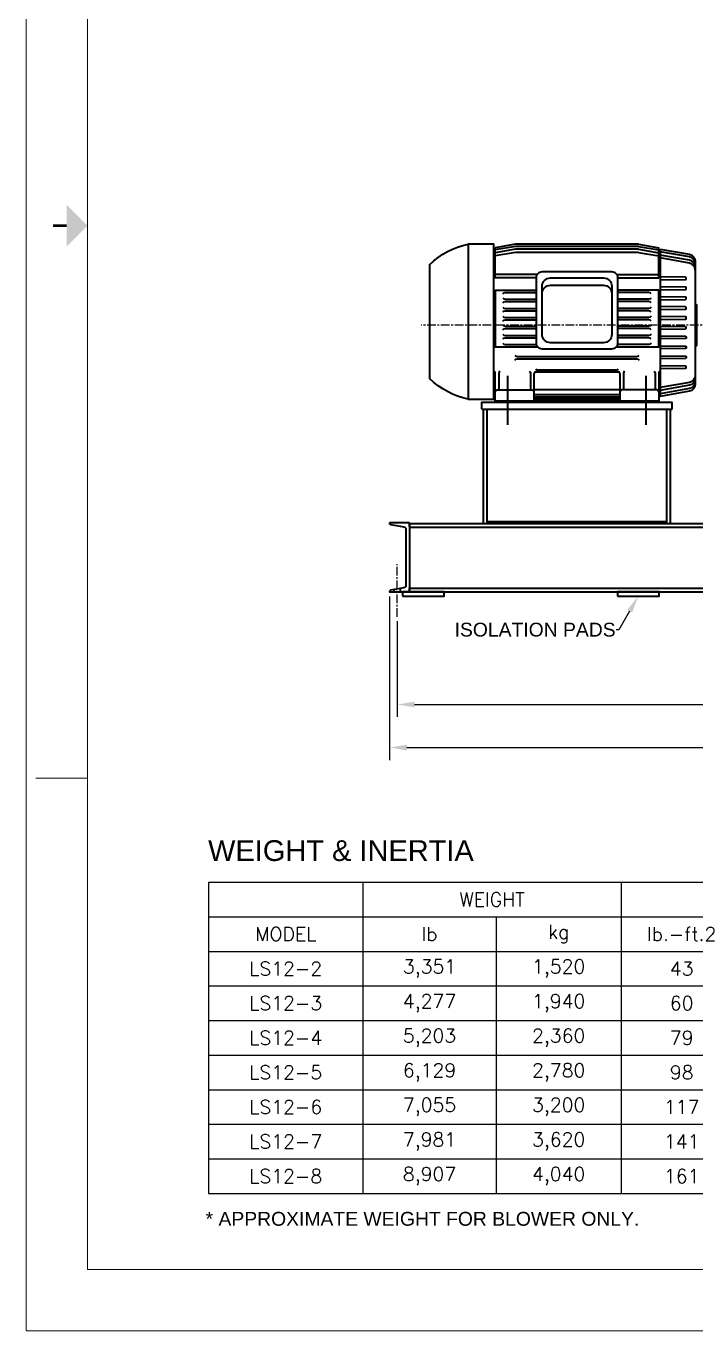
# Model space of a CAD drawing. Header units: inches. Extents: x 452 to 872, y 136 to 456.
# Drawn here: x 452.3 to 549.1, y 136.1 to 324.8 of the extents above; entities that cross this region are included whole.
import ezdxf
from ezdxf import colors
from ezdxf.entities.mleader import LeaderData, LeaderLine
from ezdxf.enums import TextEntityAlignment as Align
from ezdxf.math import Vec2, Vec3

# ---------------------------------------------------------------- set-up
doc = ezdxf.new("R2010")
doc.units = ezdxf.units.IN
doc.header["$MEASUREMENT"] = 0
doc.linetypes.add('CENTER', pattern=[2, 1.25, -0.25, 0.25, -0.25])
for name, color, linetype in [('CL', 1, 'CENTER'), ('Title Block', 7, 'Continuous'), ('TXT', 7, 'Continuous')]:
    doc.layers.add(name, color=color, linetype=linetype)
doc.layers.add('粗实线层', color=7, linetype='Continuous', lineweight=35)
doc.styles.add('ACANSTS', font='romans.shx', dxfattribs={"height": 1})
doc.styles.add('Roman', font='romans')
doc.styles.get("Standard").update_dxf_attribs({"font": 'arial.ttf'})
doc.dimstyles.new('STANDARD 2 PLCS', dxfattribs={"dimtxt": 0.125, "dimasz": 0.18, "dimexe": 0.18, "dimexo": 0.0625, "dimgap": 0.09, "dimtad": 0, "dimtih": 1, "dimtoh": 1, "dimzin": 4, "dimdsep": 46, "dimtxsty": 'Standard', "dimcen": 0.09, "dimaunit": 1, "dimadec": 0, "dimazin": 1, "dimtfac": 1, "dimtofl": 0, "dimtmove": 1, "dimatfit": 3, "dimfxl": 1, "dimtolj": 1, "dimtzin": 4, "dimarcsym": 0})

# ---------------------------------------------------------------- blocks, each defined once
blk = doc.blocks.new('*T13')
at = {"layer": 'Title Block', "color": 0, "linetype": 'ByBlock', "lineweight": -2, "transparency": 16777216}
for p, q in [((0, 0), (97.33, 0)), ((0, 0), (0, -45)), ((22.32, 0), (22.32, -45)), ((59.66, 0), (59.66, -45)), ((97.33, 0), (97.33, -45)), ((0, -5), (97.33, -5)), ((41.58, -5), (41.58, -45)), ((77.13, -5), (77.13, -45)), ((0, -10), (97.33, -10)), ((0, -15), (97.33, -15)), ((0, -20), (97.33, -20)), ((0, -25), (97.33, -25)), ((0, -30), (97.33, -30)), ((0, -35), (97.33, -35)), ((0, -40), (97.33, -40)), ((0, -45), (97.33, -45))]:
    blk.add_line(p, q, dxfattribs=at)
at = {"layer": 'Title Block', "color": 0, "lineweight": 15, "transparency": 16777216, "char_height": 2, "attachment_point": 5, "style": 'Roman'}
for s, insert, width in [('WEIGHT', (40.99, -2.5), 35.214), ('INERTIA', (78.5, -2.5), 35.5469), ('MODEL', (11.16, -7.5), 20.1933), ('lb', (31.95, -7.5), 17.1378), ('kg', (50.62, -7.5), 15.9499), ('lb.-ft.2', (68.4, -7.5), 15.347), ('kg.-m.2', (87.23, -7.5), 18.0737), ('3,351', (31.95, -12.5), 17.1378), ('1,520', (50.62, -12.5), 15.9499), ('LS12-2', (11.16, -12.5), 20.1933), ('43', (68.4, -12.5), 15.347), ('1.82', (87.23, -12.5), 18.0737), ('LS12-3', (11.16, -17.5), 20.1933), ('4,277', (31.95, -17.5), 17.1378), ('1,940', (50.62, -17.5), 15.9499), ('60', (68.4, -17.5), 15.347), ('2.53', (87.23, -17.5), 18.0737), ('LS12-4', (11.16, -22.5), 20.1933), ('5,203', (31.95, -22.5), 17.1378), ('2,360', (50.62, -22.5), 15.9499), ('79', (68.4, -22.5), 15.347), ('3.33', (87.23, -22.5), 18.0737), ('6,129', (31.95, -27.5), 17.1378), ('2,780', (50.62, -27.5), 15.9499), ('LS12-5', (11.16, -27.5), 20.1933), ('98', (68.4, -27.5), 15.347), ('4.14', (87.23, -27.5), 18.0737), ('LS12-6', (11.16, -32.5), 20.1933), ('7,055', (31.95, -32.5), 17.1378), ('3,200', (50.62, -32.5), 15.9499), ('117', (68.4, -32.5), 15.347), ('4.95', (87.23, -32.5), 18.0737), ('LS12-7', (11.16, -37.5), 20.1933), ('7,981', (31.95, -37.5), 17.1378), ('3,620', (50.62, -37.5), 15.9499), ('141', (68.4, -37.5), 15.347), ('5.97', (87.23, -37.5), 18.0737), ('LS12-8', (11.16, -42.5), 20.1933), ('8,907', (31.95, -42.5), 17.1378), ('4,040', (50.62, -42.5), 15.9499), ('161', (68.4, -42.5), 15.347), ('6.8', (87.23, -42.5), 18.0737)]:
    blk.add_mtext(s, dxfattribs=dict(at, insert=insert, width=width))
blk = doc.blocks.new('*D15')
at = {"color": 0, "lineweight": -2, "transparency": 16777216}
for p, q in [((504.83, 242.31), (504.83, 218.64)), ((613.18, 242.31), (613.18, 218.64)), ((507.33, 220.44), (556.04, 220.44)), ((610.68, 220.44), (559.01, 220.44))]:
    blk.add_line(p, q, dxfattribs=at)
at = {"color": 0, "transparency": 16777216}
for points in [[(507.33, 220.86), (507.33, 220.02), (504.83, 220.44)], [(610.68, 220.86), (610.68, 220.02), (613.18, 220.44)]]:
    blk.add_solid(points, dxfattribs=at)
at = {"layer": 'Defpoints', "color": 0, "transparency": 16777216}
for p in [(504.83, 242.94), (613.18, 242.94), (504.83, 220.44)]:
    blk.add_point(p, dxfattribs=at)
at = {"color": 0, "transparency": 16777216, "insert": (557.53, 220.44), "char_height": 1.875, "attachment_point": 5}
blk.add_mtext('\\A1;L', dxfattribs=at)
blk = doc.blocks.new('*D16')
at = {"color": 0, "lineweight": -2, "transparency": 16777216}
for p, q in [((505.95, 238.72), (505.95, 224.87)), ((612.06, 238.72), (612.06, 224.87)), ((508.45, 226.67), (556.07, 226.67)), ((609.56, 226.67), (559.13, 226.67))]:
    blk.add_line(p, q, dxfattribs=at)
at = {"color": 0, "transparency": 16777216}
for points in [[(508.45, 227.09), (508.45, 226.26), (505.95, 226.67)], [(609.56, 227.09), (609.56, 226.26), (612.06, 226.67)]]:
    blk.add_solid(points, dxfattribs=at)
at = {"layer": 'Defpoints', "color": 0, "transparency": 16777216}
for p in [(505.95, 239.34), (612.06, 239.34), (612.06, 226.67)]:
    blk.add_point(p, dxfattribs=at)
at = {"color": 0, "transparency": 16777216, "insert": (557.6, 226.67), "char_height": 1.875, "attachment_point": 5}
blk.add_mtext('\\A1;F', dxfattribs=at)
blk = doc.blocks.new('LONE STAR BLOWER TITLE BLOCK (SIZE A)')
at = {"layer": 'Title Block', "lineweight": 15}
for p, q in [((0, 18), (0, 0)), ((0.5, 17.5), (0.5, 0.5)), ((0.078, 4.5), (0.5, 4.5)), ((0.5, 0.5), (23.125, 0.5)), ((0, 0), (23.625, 0))]:
    blk.add_line(p, q, dxfattribs=at)
at = {"layer": 'Title Block', "lineweight": 15, "const_width": 0.0225}
blk.add_lwpolyline([(0.219, 9), (0.331, 9)], dxfattribs=at)
at = {"layer": 'Title Block', "lineweight": 15}
blk.add_solid([(0.331, 8.831), (0.331, 9.169), (0.5, 9)], dxfattribs=at)
at = {"layer": 'Title Block', "lineweight": 15, "style": 'ACANSTS'}
for tag, p, height in [('DRAWN_BY', (14.369, 2.285), 0.135), ('DRAWN_DATE', (15.515, 2.294), 0.135), ('DRAWING_SUBTITLE', (17.513, 1.977), 0.203), ('CHECKED_BY', (14.391, 1.94), 0.135), ('CHECK_DATE', (15.496, 1.94), 0.135), ('ENGINEER', (14.385, 1.608), 0.135), ('ENG_DATE', (15.487, 1.603), 0.135), ('DRAWING_SUBTITLE', (17.511, 1.549), 0.203), ('MANUFACTURING', (14.381, 1.271), 0.135), ('MFG_DATE', (15.488, 1.27), 0.135), ('CONTROL', (14.381, 0.933), 0.135), ('CONTROL_DATE', (15.488, 0.932), 0.135), ('CAGE_CODE', (17.727, 0.916), 0.135), ('MODEL_FILE_NAME', (8.295, 0.611), 0.135), ('APPROVED_BY', (14.37, 0.568), 0.135), ('APPROVAL_DATE', (15.48, 0.562), 0.135)]:
    blk.add_attdef(tag, p, '', height=height, dxfattribs=at)
at = {"layer": 'Title Block', "lineweight": 15, "style": 'Roman', "flags": 8}
for tag, height, p in [('DWG_NUMBER', 0.281, (18.91, 1.147)), ('SCALE', 0.135, (17.903, 0.704)), ('SHEETNUMBER', 0.135, (21.256, 0.704)), ('TOTA_SHEETS', 0.135, (21.894, 0.702))]:
    blk.add_attdef(tag, text='', height=height, dxfattribs=at).set_placement(p, align=Align.TOP_LEFT)
at = {"layer": 'Title Block', "lineweight": 15, "style": 'ACANSTS'}
blk.add_attdef('REVISION', text='', height=0.135, dxfattribs=at).set_placement((22.849, 0.893), align=Align.CENTER)

msp = doc.modelspace()

# ---------------------------------------------------------------- linework, layer by layer
at = {"layer": 'CL'}
msp.add_line((553.509, 281.508), (509.415, 281.508), dxfattribs=at)
msp.add_lwpolyline([(505.952, 239.341), (505.952, 246.985)], dxfattribs=at)
at = {"layer": '粗实线层'}
for p, q in [((518.427, 252.857), (518.427, 269.385)), ((544.926, 252.857), (544.926, 269.385)), ((507.713, 252.938), (507.713, 242.938)), ((507.713, 242.938), (610.297, 242.938))]:
    msp.add_line(p, q, dxfattribs=at)
for points in [[(516.198, 270.841, -0.1435765), (510.628, 273.768), (510.628, 290.294, -0.1433714), (516.198, 293.222), (516.198, 270.84), (519.911, 270.84), (519.911, 293.222), (516.198, 293.222)], [(537.834, 288.347, 0.4143797), (536.966, 289.215), (526.891, 289.215, 0.4142857), (526.023, 288.356), (520.117, 288.356), (520.117, 292.705)], [(543.942, 292.507), (548.18, 291.761, -0.3638012), (549.02, 290.759), (549.02, 281.866), (549.02, 272.973, -0.363933), (548.181, 271.973), (543.942, 271.225)], [(549.02, 290.387, 0.3641125), (548.181, 291.387), (543.942, 292.135)], [(549.02, 289.908, 0.3639805), (548.181, 290.909), (543.942, 291.656)], [(549.02, 289.483, 0.3638293), (548.181, 290.483), (543.942, 291.231)], [(526.023, 288.347), (526.023, 278.98, 0.4145178), (526.891, 278.113), (536.966, 278.113, 0.4144015), (537.834, 278.979), (537.833, 288.356), (543.738, 288.356)], [(535.76, 288.347, -0.4142468), (536.965, 287.141), (536.965, 280.185, -0.4142468), (535.761, 278.98), (528.096, 278.98, -0.4142468), (526.891, 280.185), (526.891, 287.141, -0.4142468), (528.096, 288.347), (535.76, 288.347)], [(526.891, 286.081, -0.4142468), (528.096, 287.286), (535.761, 287.286, -0.4142468), (536.965, 286.081)], [(543.942, 288.058), (547.598, 288.114, 0.8189781), (547.598, 288.444), (543.942, 288.499)], [(543.942, 286.629), (547.598, 286.684, 0.8188216), (547.598, 287.014), (543.942, 287.069)], [(521.222, 286.061, -0.284903), (521.533, 286.233), (526.023, 286.233)], [(521.222, 285.435, 0.2843144), (521.533, 285.262), (526.023, 285.262)], [(521.222, 284.747, -0.2847132), (521.533, 284.92), (526.023, 284.92)], [(542.634, 286.061, 0.284903), (542.323, 286.233), (537.834, 286.233)], [(542.634, 285.435, -0.2838161), (542.323, 285.262), (537.834, 285.262)], [(542.634, 284.747, 0.2847132), (542.323, 284.92), (537.834, 284.92)], [(543.942, 285.199), (547.598, 285.254, 0.8212241), (547.598, 285.583), (543.942, 285.639)], [(521.222, 284.12, 0.2828925), (521.533, 283.949), (526.023, 283.949)], [(521.222, 283.433, -0.2841931), (521.533, 283.605), (526.023, 283.605)], [(542.634, 284.12, -0.2832939), (542.323, 283.949), (537.834, 283.949)], [(542.634, 283.433, 0.2832939), (542.323, 283.605), (537.834, 283.605)], [(543.942, 283.769), (547.598, 283.824, 0.8208623), (547.598, 284.154), (543.942, 284.209)], [(549.02, 284.562, -0.4140709), (549.223, 284.359), (549.223, 278.66, -0.4131731), (549.02, 278.457)], [(521.222, 282.807, 0.2837913), (521.533, 282.635), (526.023, 282.635)], [(521.222, 282.12, -0.2832939), (521.533, 282.291), (526.023, 282.291)], [(521.222, 281.534, 0.2827071), (521.533, 281.362), (526.023, 281.362)], [(542.634, 282.807, -0.2841931), (542.323, 282.635), (537.834, 282.635)], [(542.634, 282.12, 0.2823949), (542.323, 282.291), (537.834, 282.291)], [(542.634, 281.534, -0.2831068), (542.323, 281.362), (537.834, 281.362)], [(543.942, 282.339), (547.598, 282.394, 0.8187448), (547.598, 282.724), (543.942, 282.78)], [(543.942, 281.393), (547.598, 281.339, -0.3011104), (547.73, 281.206)], [(521.222, 280.846, -0.2831068), (521.533, 281.018), (526.023, 281.018)], [(521.222, 280.22, 0.2846902), (521.533, 280.048), (526.023, 280.048)], [(521.222, 279.532, -0.2841931), (521.533, 279.704), (526.023, 279.704)], [(542.634, 280.846, 0.2822089), (542.323, 281.018), (537.834, 281.018)], [(542.634, 280.22, -0.2859917), (542.323, 280.048), (537.834, 280.048)], [(542.634, 279.533, 0.2832939), (542.323, 279.704), (537.834, 279.704)], [(543.942, 279.963), (547.598, 279.908, -0.8161129), (547.598, 279.578), (543.942, 279.524)], [(521.222, 278.906, 0.2843144), (521.533, 278.733), (526.058, 278.733)], [(542.634, 278.906, -0.2838161), (542.323, 278.733), (537.798, 278.733)], [(543.942, 278.533), (547.598, 278.479, -0.8187448), (547.598, 278.148), (543.942, 278.093)], [(522.957, 276.457, -0.284903), (523.268, 276.629), (540.588, 276.629, -0.2831068), (540.898, 276.457)], [(522.958, 277.144, 0.2822089), (523.268, 276.973), (540.588, 276.973, 0.2826093), (540.899, 277.145)], [(543.942, 277.103), (547.598, 277.049, -0.8171066), (547.598, 276.719), (543.942, 276.663)], [(543.942, 275.233), (547.598, 275.288, 0.4116778), (547.73, 275.487)], [(543.89, 274.854, 0.285281), (543.739, 274.582), (543.739, 270.511), (538.148, 270.511), (538.148, 274.471, 0.4141686), (537.881, 274.739), (525.975, 274.739, 0.4145443), (525.708, 274.471), (525.708, 270.511), (520.117, 270.511), (520.117, 274.582, 0.2849525), (519.966, 274.854)], [(520.781, 274.854, 0.2840453), (520.63, 274.582), (520.63, 272.164)], [(525.044, 274.854, -0.2841473), (525.195, 274.582), (525.195, 272.164)], [(525.979, 275.192, 0.280485), (526.252, 275.041), (537.633, 275.041)], [(538.812, 274.854, 0.2840453), (538.661, 274.582), (538.661, 272.164)], [(543.075, 274.854, -0.2841473), (543.226, 274.582), (543.226, 272.164)], [(549.02, 274.25, -0.3645472), (548.181, 273.25), (543.942, 272.502)], [(549.02, 273.824, -0.3636499), (548.181, 272.824), (543.942, 272.077)], [(520.117, 271.897, -0.415605), (520.384, 272.164), (525.441, 272.164, -0.4159098), (525.708, 271.897)], [(543.739, 271.897, 0.415605), (543.472, 272.164), (538.415, 272.164, 0.415605), (538.148, 271.897)], [(549.02, 273.345, -0.3637535), (548.181, 272.345), (543.942, 271.597)], [(505.827, 252.53), (506.903, 252.352, -0.3674792), (507.186, 252.016), (507.186, 243.859, -0.3654179), (506.903, 243.524), (505.827, 243.345), (504.943, 243.197)]]:
    msp.add_lwpolyline(points, format="xyb", dxfattribs=at)
for points in [[(540.808, 293.222), (523.048, 293.222), (520.118, 292.706)], [(540.808, 292.914), (523.048, 292.914), (520.118, 292.397)], [(540.808, 292.489), (523.048, 292.489), (520.118, 291.972)], [(540.808, 293.222), (543.739, 292.706)], [(540.808, 292.914), (543.739, 292.397)], [(540.808, 292.489), (543.739, 291.972)], [(543.739, 288.356), (543.739, 292.705)], [(543.942, 292.507), (543.942, 281.866), (543.942, 271.225)], [(519.911, 292.123), (520.114, 292.123)], [(540.808, 292.044), (523.048, 292.044), (520.118, 291.528)], [(540.808, 292.044), (543.739, 291.528)], [(543.942, 292.304), (543.739, 292.304)], [(526.192, 288.862), (520.117, 288.862)], [(537.664, 288.862), (543.739, 288.862)], [(520.117, 286.576), (526.023, 286.576)], [(520.117, 286.576), (520.117, 278.391), (526.254, 278.391)], [(537.602, 278.391), (543.739, 278.391), (543.739, 286.576)], [(543.739, 286.576), (537.833, 286.576)], [(543.942, 280.953), (547.598, 281.007)], [(543.942, 275.673), (547.598, 275.619)], [(521.927, 267.125), (521.927, 274.176)], [(541.926, 267.125), (541.926, 274.176)], [(519.911, 271.94), (520.114, 271.94)], [(525.708, 272.202), (538.148, 272.202)], [(518.177, 269.385), (518.177, 270.385), (545.676, 270.385)], [(525.708, 271.495), (538.148, 271.495)], [(525.708, 271.151), (538.148, 271.151)], [(525.708, 270.894), (538.148, 270.894)], [(525.708, 270.688), (538.148, 270.688)], [(543.942, 271.428), (543.739, 271.428)], [(545.676, 269.386), (545.676, 270.385)], [(518.177, 269.386), (518.427, 269.386), (518.927, 269.386), (544.926, 269.386)], [(518.927, 252.857), (518.927, 269.385)], [(544.926, 269.386), (545.426, 269.386), (545.676, 269.386)], [(545.426, 252.857), (545.426, 269.385)], [(504.827, 252.938), (504.827, 252.816), (504.943, 252.679)], [(505.827, 252.938), (504.827, 252.938)], [(507.713, 252.938), (505.827, 252.938)], [(507.713, 252.407), (507.713, 252.938)], [(507.713, 252.857), (610.297, 252.857)], [(518.927, 253.109), (544.926, 253.109)], [(504.944, 252.679), (505.827, 252.53)], [(507.713, 252.328), (610.297, 252.328)], [(506.42, 242.938), (506.42, 243.444)], [(507.713, 243.018), (507.713, 243.548)], [(507.713, 243.468), (610.297, 243.468)], [(504.944, 243.197), (504.827, 243.059)], [(504.827, 243.059), (504.827, 242.938), (505.827, 242.938)], [(505.483, 242.938), (505.483, 243.287)], [(505.827, 242.938), (507.713, 242.938)]]:
    msp.add_lwpolyline(points, dxfattribs=at)
for points in [[(506.712, 242.313), (512.712, 242.313), (512.712, 242.938), (506.712, 242.938)], [(537.801, 242.313), (543.801, 242.313), (543.801, 242.938), (537.801, 242.938)]]:
    msp.add_lwpolyline(points, close=True, dxfattribs=at)
msp.add_arc((537.617, 275.338), 0.298, 267.42456, 330.65002, dxfattribs=at)
for points in [[(547.598, 281.008), (547.689, 281.027), (547.748, 281.116), (547.73, 281.206)], [(547.73, 275.487), (547.716, 275.553), (547.664, 275.604), (547.598, 275.619)]]:
    msp.add_open_spline(points, degree=3, dxfattribs=at)

# ---------------------------------------------------------------- block references
at = {"xscale": 17.75796442161139, "yscale": 17.75796442161139, "zscale": 17.75796442161139}
msp.add_blockref('LONE STAR BLOWER TITLE BLOCK (SIZE A)', (452.276, 136.098), dxfattribs=at)
msp.add_blockref('*T13', (478.659, 200.978))

# ---------------------------------------------------------------- texts
at = {"lineweight": 15, "insert": (478.23, 153.306), "char_height": 2, "attachment_point": 1}
msp.add_mtext_dynamic_manual_height_columns('* APPROXIMATE WEIGHT FOR BLOWER ONLY.', width=71.31853, gutter_width=1, heights=[0], dxfattribs=at)
at = {"layer": 'TXT', "lineweight": 5}
msp.add_text('WEIGHT & INERTIA', height=3, dxfattribs=at).set_placement((497.798, 204.045), align=Align.CENTER)

# ---------------------------------------------------------------- dimensions: what is measured, and where the dimension line sits
for base, p1, p2, text, picture, middle in [((504.827, 220.442), (613.183, 242.938), (504.827, 242.938), 'L', '*D15', (557.528, 220.442)), ((612.058, 226.674), (505.952, 239.341), (612.058, 239.341), 'F', '*D16', (557.602, 226.674))]:
    dim = msp.add_linear_dim(base=base, p1=p1, p2=p2, text=text, dimstyle='STANDARD 2 PLCS', override={"dimscale": 10, "dimtxt": 0.1875, "dimasz": 0.25, "dimpost": '\\X', "dimtmove": 0})
    dim.commit()
    dim.dimension.update_dxf_attribs({"geometry": picture, "text_midpoint": middle, "dimtype": 160})

# ---------------------------------------------------------------- leaders
ml = msp.add_multileader_mtext('Standard')
ml.set_content('ISOLATION PADS', color=256)
ml.set_leader_properties()
ml.build(insert=Vec2(0, 0))
ml.multileader.update_dxf_attribs({"dogleg_length": 0.36, "arrow_head_size": 2.5})
ctx = ml.context
ctx.base_point, ctx.char_height, ctx.arrow_head_size, ctx.landing_gap_size, ctx.plane_origin = Vec3(514.545, 237.478), 2, 2.5, 0.09, Vec3(540.801, 242.313)
ctx.text_align_type = 2
notes = []
notes.append((ctx, [(0, (1, 1, 0), (537.967, 237.478), (-1, 0), 0.36, [(0, [(540.801, 242.313)], 0, [])])]))
ctx.mtext.insert, ctx.mtext.alignment, ctx.mtext.flow_direction = Vec3(537.517, 238.496), 3, 5
for ctx, leaders in notes:
    for number, flags, end, landing, length, lines in leaders:
        leader = LeaderData()
        leader.index, (leader.has_last_leader_line, leader.has_dogleg_vector, leader.attachment_direction) = number, flags
        leader.last_leader_point, leader.dogleg_vector, leader.dogleg_length = Vec3(end), Vec3(landing), length
        for number, points, colour, breaks in lines:
            line = LeaderLine()
            line.index, line.vertices, line.color, line.breaks = number, Vec3.list(points), colors.encode_raw_color(colour), breaks
            leader.lines.append(line)
        ctx.leaders.append(leader)

doc.saveas('drawing.dxf')
